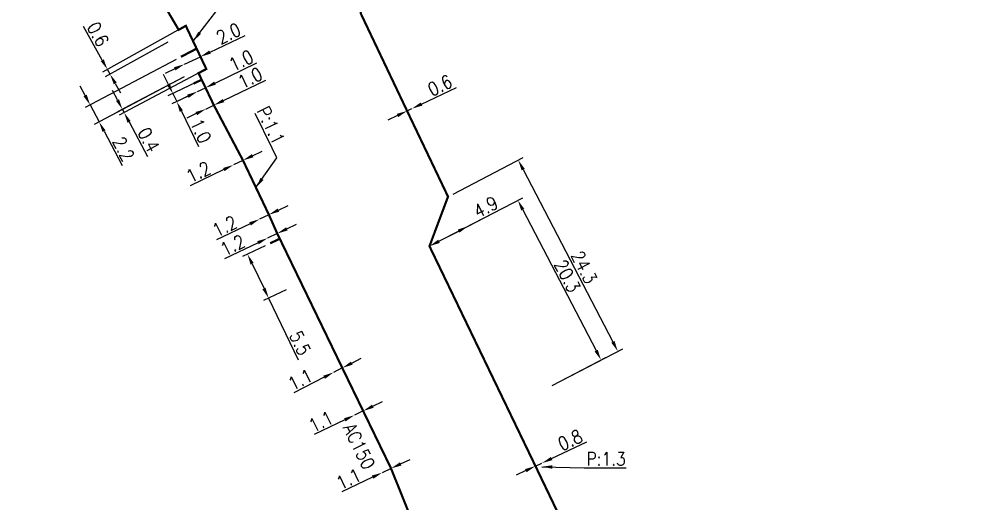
# Model space of a CAD drawing. Header units: millimetres. Extents: x 149996 to 151004, y 126998 to 128018.
# Drawn here: x 150723.1 to 150829.5, y 127662.9 to 127717.5 of the extents above; entities that cross this region are included whole.
import ezdxf
from ezdxf.enums import TextEntityAlignment as Align

# ---------------------------------------------------------------- set-up
doc = ezdxf.new("R2010")
doc.units = ezdxf.units.MM
doc.header["$PDMODE"] = 34
doc.linetypes.add('L_100_AP', pattern=[14, 10, -1.5, 1, -1.5])
doc.linetypes.add('L_25_AP', pattern=[2000, 1000, 1000])
doc.layers.get('0').update_dxf_attribs({"linetype": 'CONTINUOUS'})
doc.layers.get('DEFPOINTS').update_dxf_attribs({"linetype": 'CONTINUOUS'})
doc.layers.add('L_140', color=3, linetype='CONTINUOUS')
doc.layers.add('L_150', color=1, linetype='CONTINUOUS')
doc.layers.add('L_170', color=7, linetype='CONTINUOUS', plot=False)
doc.styles.get("Standard").update_dxf_attribs({"font": 'romans.shx', "width": 0.85})
doc.dimstyles.get("Standard").update_dxf_attribs({"dimtxt": 1.5, "dimasz": 1.2, "dimexe": 0.625, "dimexo": 0.625, "dimgap": 0.25, "dimtad": 1, "dimdec": 1, "dimzin": 0, "dimdsep": 46, "dimtxsty": 'Standard', "dimcen": -0.5, "dimadec": 0, "dimazin": 0, "dimtfac": 1, "dimtdec": 1, "dimtmove": 0, "dimatfit": 3, "dimfxl": 0, "dimtolj": 1, "dimtzin": 0, "dimarcsym": 0})

# ---------------------------------------------------------------- blocks, each defined once
blk = doc.blocks.new('*D1201')
at = {"layer": 'DEFPOINTS', "color": 0, "linetype": 'Continuous', "transparency": 16777216}
for p in [(150751.14, 127692.78), (150751.14, 127692.78), (150752.22, 127693.3)]:
    blk.add_point(p, dxfattribs=at)
at = {"layer": 'L_150', "color": 0, "linetype": 'Continuous', "lineweight": -2, "transparency": 16777216}
for p, q in [((150753.3, 127693.82), (150754.38, 127694.34)), ((150752.22, 127693.3), (150751.14, 127692.78)), ((150750.06, 127692.26), (150746.28, 127690.45))]:
    blk.add_line(p, q, dxfattribs=at)
at = {"layer": 'L_150', "color": 0, "linetype": 'Continuous', "transparency": 16777216}
for points in [[(150753.22, 127694), (150753.39, 127693.64), (150752.22, 127693.3)], [(150749.97, 127692.44), (150750.14, 127692.08), (150751.14, 127692.78)]]:
    blk.add_solid(points, dxfattribs=at)
at = {"layer": 'L_150', "color": 0, "linetype": 'Continuous', "transparency": 16777216, "insert": (150747.2, 127691.99), "char_height": 1.5, "attachment_point": 5, "rotation": 25.642}
blk.add_mtext('\\A1;1.2', dxfattribs=at)
blk = doc.blocks.new('*D1202')
at = {"layer": 'DEFPOINTS', "color": 0, "linetype": 'Continuous', "transparency": 16777216}
for p in [(150750.24, 127694.92), (150750.24, 127694.92), (150751.28, 127695.42)]:
    blk.add_point(p, dxfattribs=at)
at = {"layer": 'L_150', "color": 0, "linetype": 'Continuous', "lineweight": -2, "transparency": 16777216}
for p, q in [((150752.36, 127695.94), (150753.44, 127696.46)), ((150751.28, 127695.42), (150750.24, 127694.92)), ((150749.16, 127694.39), (150745.39, 127692.57))]:
    blk.add_line(p, q, dxfattribs=at)
at = {"layer": 'L_150', "color": 0, "linetype": 'Continuous', "transparency": 16777216}
for points in [[(150752.27, 127696.12), (150752.44, 127695.76), (150751.28, 127695.42)], [(150749.07, 127694.57), (150749.25, 127694.21), (150750.24, 127694.92)]]:
    blk.add_solid(points, dxfattribs=at)
at = {"layer": 'L_150', "color": 0, "linetype": 'Continuous', "transparency": 16777216, "insert": (150746.3, 127694.12), "char_height": 1.5, "attachment_point": 5, "rotation": 25.8245}
blk.add_mtext('\\A1;1.2', dxfattribs=at)
blk = doc.blocks.new('*D1203')
at = {"layer": 'DEFPOINTS', "color": 0, "linetype": 'Continuous', "transparency": 16777216}
for p in [(150747.28, 127701.03), (150747.28, 127701.03), (150748.36, 127701.55)]:
    blk.add_point(p, dxfattribs=at)
at = {"layer": 'L_150', "color": 0, "linetype": 'Continuous', "lineweight": -2, "transparency": 16777216}
for p, q in [((150749.44, 127702.07), (150750.52, 127702.6)), ((150748.36, 127701.55), (150747.28, 127701.03)), ((150746.2, 127700.51), (150742.43, 127698.68))]:
    blk.add_line(p, q, dxfattribs=at)
at = {"layer": 'L_150', "color": 0, "linetype": 'Continuous', "transparency": 16777216}
for points in [[(150749.36, 127702.25), (150749.53, 127701.89), (150748.36, 127701.55)], [(150746.12, 127700.69), (150746.29, 127700.33), (150747.28, 127701.03)]]:
    blk.add_solid(points, dxfattribs=at)
at = {"layer": 'L_150', "color": 0, "linetype": 'Continuous', "transparency": 16777216, "insert": (150743.34, 127700.23), "char_height": 1.5, "attachment_point": 5, "rotation": 25.8245}
blk.add_mtext('\\A1;1.2', dxfattribs=at)
blk = doc.blocks.new('*D1204')
at = {"layer": 'DEFPOINTS', "color": 0, "linetype": 'Continuous', "transparency": 16777216}
for p in [(150744.18, 127707.34), (150744.18, 127707.34), (150745.08, 127707.77)]:
    blk.add_point(p, dxfattribs=at)
at = {"layer": 'L_150', "color": 0, "linetype": 'Continuous', "lineweight": -2, "transparency": 16777216}
for p, q in [((150746.17, 127708.29), (150750.95, 127710.6)), ((150744.18, 127707.34), (150745.08, 127707.77)), ((150743.1, 127706.82), (150742.02, 127706.3))]:
    blk.add_line(p, q, dxfattribs=at)
at = {"layer": 'L_150', "color": 0, "linetype": 'Continuous', "transparency": 16777216}
for points in [[(150746.08, 127708.47), (150746.25, 127708.11), (150745.08, 127707.77)], [(150743.01, 127707), (150743.19, 127706.64), (150744.18, 127707.34)]]:
    blk.add_solid(points, dxfattribs=at)
at = {"layer": 'L_150', "color": 0, "linetype": 'Continuous', "transparency": 16777216, "insert": (150749.17, 127710.85), "char_height": 1.5, "attachment_point": 5, "rotation": 25.6957}
blk.add_mtext('\\A1;1.0', dxfattribs=at)
blk = doc.blocks.new('*D1205')
at = {"layer": 'DEFPOINTS', "color": 0, "linetype": 'Continuous', "transparency": 16777216}
for p in [(150743.24, 127709.31), (150743.24, 127709.31), (150744.14, 127709.74)]:
    blk.add_point(p, dxfattribs=at)
at = {"layer": 'L_150', "color": 0, "linetype": 'Continuous', "lineweight": -2, "transparency": 16777216}
for p, q in [((150745.22, 127710.26), (150749.93, 127712.54)), ((150743.24, 127709.31), (150744.14, 127709.74)), ((150742.16, 127708.78), (150741.08, 127708.26))]:
    blk.add_line(p, q, dxfattribs=at)
at = {"layer": 'L_150', "color": 0, "linetype": 'Continuous', "transparency": 16777216}
for points in [[(150745.13, 127710.44), (150745.31, 127710.08), (150744.14, 127709.74)], [(150742.07, 127708.96), (150742.24, 127708.6), (150743.24, 127709.31)]]:
    blk.add_solid(points, dxfattribs=at)
at = {"layer": 'L_150', "color": 0, "linetype": 'Continuous', "transparency": 16777216, "insert": (150748.15, 127712.79), "char_height": 1.5, "attachment_point": 5, "rotation": 25.7603}
blk.add_mtext('\\A1;1.0', dxfattribs=at)
blk = doc.blocks.new('*D1206')
at = {"layer": 'DEFPOINTS', "color": 0, "linetype": 'Continuous', "transparency": 16777216}
for p in [(150744.23, 127711.85), (150742.29, 127711.27), (150734.78, 127707.3)]:
    blk.add_point(p, dxfattribs=at)
at = {"layer": 'L_150', "color": 0, "linetype": 'Continuous', "lineweight": -2, "transparency": 16777216}
for p, q in [((150743.68, 127711.55), (150734.42, 127706.65)), ((150741.74, 127710.98), (150734.23, 127707.01)), ((150734.22, 127708.36), (150733.66, 127709.42)), ((150734.78, 127707.3), (150734.97, 127706.94)), ((150735.53, 127705.88), (150737.61, 127701.97))]:
    blk.add_line(p, q, dxfattribs=at)
at = {"layer": 'L_150', "color": 0, "linetype": 'Continuous', "transparency": 16777216}
for points in [[(150734.4, 127708.45), (150734.05, 127708.26), (150734.78, 127707.3)], [(150735.71, 127705.98), (150735.36, 127705.79), (150734.97, 127706.94)]]:
    blk.add_solid(points, dxfattribs=at)
at = {"layer": 'L_150', "color": 0, "linetype": 'Continuous', "transparency": 16777216, "insert": (150737.73, 127703.86), "char_height": 1.5, "attachment_point": 5, "rotation": 297.8939}
blk.add_mtext('\\A1;0.4', dxfattribs=at)
blk = doc.blocks.new('*D1207')
at = {"layer": 'DEFPOINTS', "color": 0, "linetype": 'Continuous', "transparency": 16777216}
for p in [(150743.57, 127713.24), (150741.76, 127712.39), (150741.76, 127712.39)]:
    blk.add_point(p, dxfattribs=at)
at = {"layer": 'L_150', "color": 0, "linetype": 'Continuous', "lineweight": -2, "transparency": 16777216}
for p, q in [((150744.65, 127713.76), (150748.6, 127715.63)), ((150741.76, 127712.39), (150743.57, 127713.24)), ((150740.68, 127711.87), (150739.59, 127711.36))]:
    blk.add_line(p, q, dxfattribs=at)
at = {"layer": 'L_150', "color": 0, "linetype": 'Continuous', "transparency": 16777216}
for points in [[(150744.57, 127713.94), (150744.74, 127713.58), (150743.57, 127713.24)], [(150740.59, 127712.05), (150740.76, 127711.69), (150741.76, 127712.39)]]:
    blk.add_solid(points, dxfattribs=at)
at = {"layer": 'L_150', "color": 0, "linetype": 'Continuous', "transparency": 16777216, "insert": (150746.74, 127715.86), "char_height": 1.5, "attachment_point": 5, "rotation": 25.3692}
blk.add_mtext('\\A1;2.0', dxfattribs=at)
blk = doc.blocks.new('*D1208')
at = {"layer": 'DEFPOINTS', "color": 0, "linetype": 'Continuous', "transparency": 16777216}
for p in [(150741.92, 127716.72), (150740.43, 127715.2), (150733.39, 127711.27)]:
    blk.add_point(p, dxfattribs=at)
at = {"layer": 'L_150', "color": 0, "linetype": 'Continuous', "lineweight": -2, "transparency": 16777216}
for p, q in [((150732.51, 127712.85), (150730.38, 127716.66)), ((150741.38, 127716.41), (150732.55, 127711.49)), ((150739.88, 127714.89), (150732.84, 127710.97)), ((150733.39, 127711.27), (150733.09, 127711.8)), ((150733.97, 127710.23), (150734.55, 127709.18))]:
    blk.add_line(p, q, dxfattribs=at)
at = {"layer": 'L_150', "color": 0, "linetype": 'Continuous', "transparency": 16777216}
for points in [[(150732.68, 127712.94), (150732.33, 127712.75), (150733.09, 127711.8)], [(150734.15, 127710.32), (150733.8, 127710.13), (150733.39, 127711.27)]]:
    blk.add_solid(points, dxfattribs=at)
at = {"layer": 'L_150', "color": 0, "linetype": 'Continuous', "transparency": 16777216, "insert": (150732.03, 127715.77), "char_height": 1.5, "attachment_point": 5, "rotation": 299.1371}
blk.add_mtext('\\A1;0.6', dxfattribs=at)
blk = doc.blocks.new('*D1221')
at = {"layer": 'DEFPOINTS', "color": 0, "linetype": 'Continuous', "transparency": 16777216}
for p in [(150765.04, 127666.81), (150764.04, 127666.33), (150764.04, 127666.33)]:
    blk.add_point(p, dxfattribs=at)
at = {"layer": 'L_150', "color": 0, "linetype": 'Continuous', "lineweight": -2, "transparency": 16777216}
for p, q in [((150766.12, 127667.32), (150767.21, 127667.83)), ((150765.04, 127666.81), (150764.04, 127666.33)), ((150762.96, 127665.82), (150759.51, 127664.18))]:
    blk.add_line(p, q, dxfattribs=at)
at = {"layer": 'L_150', "color": 0, "linetype": 'Continuous', "transparency": 16777216}
for points in [[(150766.04, 127667.5), (150766.21, 127667.14), (150765.04, 127666.81)], [(150762.87, 127666), (150763.05, 127665.64), (150764.04, 127666.33)]]:
    blk.add_solid(points, dxfattribs=at)
at = {"layer": 'L_150', "color": 0, "linetype": 'Continuous', "transparency": 16777216, "insert": (150760.26, 127665.64), "char_height": 1.5, "attachment_point": 5, "rotation": 25.4051}
blk.add_mtext('\\A1;1.1', dxfattribs=at)
blk = doc.blocks.new('*D1222')
at = {"layer": 'DEFPOINTS', "color": 0, "linetype": 'Continuous', "transparency": 16777216}
for p in [(150758.57, 127677.64), (150758.57, 127677.64), (150759.55, 127678.14)]:
    blk.add_point(p, dxfattribs=at)
at = {"layer": 'L_150', "color": 0, "linetype": 'Continuous', "lineweight": -2, "transparency": 16777216}
for p, q in [((150760.62, 127678.68), (150761.69, 127679.23)), ((150759.55, 127678.14), (150758.57, 127677.64)), ((150757.51, 127677.09), (150754.1, 127675.34))]:
    blk.add_line(p, q, dxfattribs=at)
at = {"layer": 'L_150', "color": 0, "linetype": 'Continuous', "transparency": 16777216}
for points in [[(150760.53, 127678.86), (150760.71, 127678.51), (150759.55, 127678.14)], [(150757.41, 127677.27), (150757.6, 127676.91), (150758.57, 127677.64)]]:
    blk.add_solid(points, dxfattribs=at)
at = {"layer": 'L_150', "color": 0, "linetype": 'Continuous', "transparency": 16777216, "insert": (150754.81, 127676.83), "char_height": 1.5, "attachment_point": 5, "rotation": 27.1228}
blk.add_mtext('\\A1;1.1', dxfattribs=at)
blk = doc.blocks.new('*D1231')
at = {"layer": 'DEFPOINTS', "color": 0, "linetype": 'Continuous', "transparency": 16777216}
for p in [(150769.37, 127691.87), (150788.7, 127679.04), (150782.64, 127675.88)]:
    blk.add_point(p, dxfattribs=at)
at = {"layer": 'L_140', "color": 0, "linetype": 'Continuous', "lineweight": -2, "transparency": 16777216}
for p, q in [((150769.93, 127692.16), (150779.88, 127697.33)), ((150779.88, 127695.98), (150788.14, 127680.1)), ((150783.19, 127676.17), (150789.25, 127679.33))]:
    blk.add_line(p, q, dxfattribs=at)
at = {"layer": 'L_140', "color": 0, "linetype": 'Continuous', "transparency": 16777216}
for points in [[(150780.06, 127696.07), (150779.7, 127695.89), (150779.33, 127697.05)], [(150788.32, 127680.19), (150787.96, 127680.01), (150788.7, 127679.04)]]:
    blk.add_solid(points, dxfattribs=at)
at = {"layer": 'L_140', "color": 0, "linetype": 'Continuous', "transparency": 16777216, "insert": (150784.9, 127688.5), "char_height": 1.5, "attachment_point": 5, "rotation": 297.4852}
blk.add_mtext('\\A1;20.3', dxfattribs=at)
blk = doc.blocks.new('*D1232')
at = {"layer": 'DEFPOINTS', "color": 0, "linetype": 'Continuous', "transparency": 16777216}
for p in [(150771.46, 127697.46), (150790.58, 127680.02), (150782.64, 127675.88)]:
    blk.add_point(p, dxfattribs=at)
at = {"layer": 'L_140', "color": 0, "linetype": 'Continuous', "lineweight": -2, "transparency": 16777216}
for p, q in [((150772.02, 127697.75), (150779.92, 127701.87)), ((150779.92, 127700.51), (150790.03, 127681.08)), ((150783.19, 127676.17), (150791.14, 127680.31))]:
    blk.add_line(p, q, dxfattribs=at)
at = {"layer": 'L_140', "color": 0, "linetype": 'Continuous', "transparency": 16777216}
for points in [[(150780.1, 127700.6), (150779.75, 127700.42), (150779.37, 127701.58)], [(150790.21, 127681.18), (150789.85, 127680.99), (150790.58, 127680.02)]]:
    blk.add_solid(points, dxfattribs=at)
at = {"layer": 'L_140', "color": 0, "linetype": 'Continuous', "transparency": 16777216, "insert": (150786.79, 127689.49), "char_height": 1.5, "attachment_point": 5, "rotation": 297.4852}
blk.add_mtext('\\A1;24.3', dxfattribs=at)
blk = doc.blocks.new('*D1233')
at = {"layer": 'DEFPOINTS', "color": 0, "linetype": 'Continuous', "transparency": 16777216}
for p in [(150773.72, 127694.13), (150773.72, 127694.13), (150769.37, 127691.87)]:
    blk.add_point(p, dxfattribs=at)
at = {"layer": 'L_140', "color": 0, "linetype": 'Continuous', "lineweight": -2, "transparency": 16777216}
for p, q in [((150773.72, 127694.13), (150777.54, 127696.12)), ((150770.44, 127692.42), (150772.66, 127693.57))]:
    blk.add_line(p, q, dxfattribs=at)
at = {"layer": 'L_140', "color": 0, "linetype": 'Continuous', "transparency": 16777216}
for points in [[(150772.56, 127693.75), (150772.75, 127693.4), (150773.72, 127694.13)], [(150770.35, 127692.6), (150770.53, 127692.24), (150769.37, 127691.87)]]:
    blk.add_solid(points, dxfattribs=at)
at = {"layer": 'L_140', "color": 0, "linetype": 'Continuous', "transparency": 16777216, "insert": (150775.7, 127696.29), "char_height": 1.5, "attachment_point": 5, "rotation": 27.4852}
blk.add_mtext('\\A1;4.9', dxfattribs=at)
blk = doc.blocks.new('*D1234')
at = {"layer": 'DEFPOINTS', "color": 0, "linetype": 'Continuous', "transparency": 16777216}
for p in [(150767.39, 127707.38), (150767.39, 127707.38), (150766.85, 127707.12)]:
    blk.add_point(p, dxfattribs=at)
at = {"layer": 'L_140', "color": 0, "linetype": 'Continuous', "lineweight": -2, "transparency": 16777216}
for p, q in [((150768.47, 127707.9), (150772.42, 127709.78)), ((150766.85, 127707.12), (150767.39, 127707.38)), ((150765.77, 127706.61), (150764.68, 127706.09))]:
    blk.add_line(p, q, dxfattribs=at)
at = {"layer": 'L_140', "color": 0, "linetype": 'Continuous', "transparency": 16777216}
for points in [[(150768.39, 127708.08), (150768.56, 127707.72), (150767.39, 127707.38)], [(150765.68, 127706.79), (150765.85, 127706.43), (150766.85, 127707.12)]]:
    blk.add_solid(points, dxfattribs=at)
at = {"layer": 'L_140', "color": 0, "linetype": 'Continuous', "transparency": 16777216, "insert": (150770.55, 127710), "char_height": 1.5, "attachment_point": 5, "rotation": 25.5309}
blk.add_mtext('\\A1;0.6', dxfattribs=at)
blk = doc.blocks.new('*D1245')
at = {"layer": 'DEFPOINTS', "color": 0, "linetype": 'Continuous', "transparency": 16777216}
for p in [(150781.31, 127667.07), (150782.04, 127667.41), (150782.04, 127667.41)]:
    blk.add_point(p, dxfattribs=at)
at = {"layer": 'L_140', "color": 0, "linetype": 'Continuous', "lineweight": -2, "transparency": 16777216}
for p, q in [((150783.12, 127667.92), (150787.08, 127669.79)), ((150781.31, 127667.07), (150782.04, 127667.41)), ((150780.23, 127666.56), (150779.14, 127666.05))]:
    blk.add_line(p, q, dxfattribs=at)
at = {"layer": 'L_140', "color": 0, "linetype": 'Continuous', "transparency": 16777216}
for points in [[(150783.04, 127668.1), (150783.21, 127667.74), (150782.04, 127667.41)], [(150780.14, 127666.74), (150780.31, 127666.38), (150781.31, 127667.07)]]:
    blk.add_solid(points, dxfattribs=at)
at = {"layer": 'L_140', "color": 0, "linetype": 'Continuous', "transparency": 16777216, "insert": (150785.22, 127670.01), "char_height": 1.5, "attachment_point": 5, "rotation": 25.2104}
blk.add_mtext('\\A1;0.8', dxfattribs=at)
blk = doc.blocks.new('*D1273')
at = {"layer": 'DEFPOINTS', "color": 0, "linetype": 'Continuous', "transparency": 16777216}
for p in [(150761.9, 127673.29), (150760.91, 127672.81), (150760.91, 127672.81)]:
    blk.add_point(p, dxfattribs=at)
at = {"layer": 'L_150', "color": 0, "linetype": 'Continuous', "lineweight": -2, "transparency": 16777216}
for p, q in [((150762.98, 127673.82), (150764.06, 127674.34)), ((150761.9, 127673.29), (150760.91, 127672.81)), ((150759.83, 127672.29), (150756.39, 127670.62))]:
    blk.add_line(p, q, dxfattribs=at)
at = {"layer": 'L_150', "color": 0, "linetype": 'Continuous', "transparency": 16777216}
for points in [[(150762.9, 127674), (150763.07, 127673.64), (150761.9, 127673.29)], [(150759.75, 127672.47), (150759.92, 127672.11), (150760.91, 127672.81)]]:
    blk.add_solid(points, dxfattribs=at)
at = {"layer": 'L_150', "color": 0, "linetype": 'Continuous', "transparency": 16777216, "insert": (150757.14, 127672.09), "char_height": 1.5, "attachment_point": 5, "rotation": 25.8874}
blk.add_mtext('\\A1;1.1', dxfattribs=at)
blk = doc.blocks.new('*D1351')
at = {"layer": 'DEFPOINTS', "color": 0, "linetype": 'Continuous', "transparency": 16777216}
for p in [(150743.71, 127710.64), (150743.24, 127709.31), (150740.9, 127708.18)]:
    blk.add_point(p, dxfattribs=at)
at = {"layer": 'L_170', "color": 0, "linetype": 'Continuous', "lineweight": -2, "transparency": 16777216}
for p, q in [((150739.94, 127710.16), (150739.42, 127711.24)), ((150743.14, 127710.37), (150739.9, 127708.81)), ((150742.67, 127709.03), (150740.33, 127707.91)), ((150740.46, 127709.08), (150740.9, 127708.18)), ((150741.42, 127707.1), (150743.35, 127703.1))]:
    blk.add_line(p, q, dxfattribs=at)
at = {"layer": 'L_170', "color": 0, "linetype": 'Continuous', "transparency": 16777216}
for points in [[(150740.12, 127710.25), (150739.76, 127710.07), (150740.46, 127709.08)], [(150741.6, 127707.18), (150741.24, 127707.01), (150740.9, 127708.18)]]:
    blk.add_solid(points, dxfattribs=at)
at = {"layer": 'L_170', "color": 0, "linetype": 'Continuous', "transparency": 16777216, "insert": (150743.6, 127704.88), "char_height": 1.5, "attachment_point": 5, "rotation": 295.7603}
blk.add_mtext('\\A1;1.0', dxfattribs=at)
blk = doc.blocks.new('*D1389')
at = {"color": 0, "linetype": 'Continuous', "lineweight": -2, "transparency": 16777216}
for p, q in [((150750.86, 127691.92), (150748.31, 127690.7)), ((150749.39, 127689.89), (150750.73, 127687.09)), ((150753.24, 127686.96), (150750.69, 127685.74)), ((150751.25, 127686.01), (150754.59, 127679.06))]:
    blk.add_line(p, q, dxfattribs=at)
at = {"color": 0, "linetype": 'Continuous', "transparency": 16777216}
for points in [[(150749.57, 127689.97), (150749.21, 127689.8), (150748.87, 127690.97)], [(150750.91, 127687.18), (150750.55, 127687), (150751.25, 127686.01)]]:
    blk.add_solid(points, dxfattribs=at)
at = {"layer": 'DEFPOINTS', "color": 0, "linetype": 'Continuous', "transparency": 16777216}
for p in [(150751.42, 127692.19), (150753.8, 127687.23), (150751.25, 127686.01)]:
    blk.add_point(p, dxfattribs=at)
at = {"color": 0, "linetype": 'Continuous', "transparency": 16777216, "insert": (150754.8, 127680.93), "char_height": 1.5, "attachment_point": 5, "rotation": 295.642}
blk.add_mtext('\\A1;5.5', dxfattribs=at)
blk = doc.blocks.new('*D1390')
at = {"layer": 'DEFPOINTS', "color": 0, "linetype": 'Continuous', "transparency": 16777216}
for p in [(150741.37, 127713.22), (150742.29, 127711.27), (150732.15, 127705.9)]:
    blk.add_point(p, dxfattribs=at)
at = {"layer": 'L_170', "color": 0, "linetype": 'Continuous', "lineweight": -2, "transparency": 16777216}
for p, q in [((150740.82, 127712.92), (150730.59, 127707.51)), ((150741.74, 127710.98), (150731.59, 127705.61)), ((150730.58, 127708.86), (150730.02, 127709.92)), ((150731.14, 127707.8), (150732.15, 127705.9)), ((150732.71, 127704.84), (150734.75, 127700.98))]:
    blk.add_line(p, q, dxfattribs=at)
at = {"layer": 'L_170', "color": 0, "linetype": 'Continuous', "transparency": 16777216}
for points in [[(150730.76, 127708.96), (150730.4, 127708.77), (150731.14, 127707.8)], [(150732.88, 127704.93), (150732.53, 127704.75), (150732.15, 127705.9)]]:
    blk.add_solid(points, dxfattribs=at)
at = {"layer": 'L_170', "color": 0, "linetype": 'Continuous', "transparency": 16777216, "insert": (150734.89, 127702.85), "char_height": 1.5, "attachment_point": 5, "rotation": 297.8939}
blk.add_mtext('\\A1;2.2', dxfattribs=at)

msp = doc.modelspace()

# ---------------------------------------------------------------- linework, layer by layer
at = {"linetype": 'Continuous', "const_width": 0.25, "flags": 128}
msp.add_lwpolyline([(150752.51, 127692.71), (150751.42, 127692.19)], dxfattribs=at)
at = {"layer": 'L_140', "linetype": 'L_100_AP', "flags": 128}
msp.add_lwpolyline([(150763.07, 127734.76, 0.25, 0.25, 0), (150758.87, 127733.97, 0.25, 0.25, 0), (150759.89, 127728.21, 0.25, 0.25, 0), (150761.65, 127718.07, 0.25, 0.25, 0), (150766.85, 127707.12, 0.25, 0.25, 0), (150771.46, 127697.46, 0.25, 0.25, 0), (150769.37, 127691.87, 0.25, 0.25, 0), (150781.31, 127667.07, 0.25, 0.25, 0), (150787.87, 127653.39, 0.25, 0.25, 0), (150801.53, 127625.02, 0.25, 0.25, 0), (150805.03, 127617.12, 0.25, 0.25, 0), (150806.59, 127612.77, 0.25, 0.25, 0), (150808.92, 127606.04, 0.25, 0.25, 0), (150812.25, 127597.37, 0.25, 0.25, 0), (150814.54, 127590.48, 0.25, 0.25, 0), (150816.58, 127584.21, 0.25, 0.25, 0), (150818.05, 127578.16, 0.25, 0.25, 0), (150819.72, 127571.62, 0.25, 0.25, 0), (150820.84, 127566.63, 0.25, 0.25, 0), (150821.64, 127564.41, 0.25, 0.25, 0), (150823.76, 127564.95, 0.25, 0.25, 0), (150826.18, 127553.5, 0.25, 0.25, 0), (150828.77, 127541.21, 0.25, 0.25, 0), (150828.44, 127531.73, 0.25, 0.25, 0), (150828.44, 127531.73, 0.25, 0.25, 0), (150832.7, 127522.34, 0.25, 0.25, 0), (150838.81, 127509.39, 0.25, 0.25, 0), (150842.81, 127500.97, 0.25, 0.25, 0), (150845.68, 127495.15, 0.25, 0.25, 0), (150846.75, 127492.65, 0.25, 0.25, 0), (150847.67, 127490.48, 0.25, 0.25, 0), (150848.98, 127487.4, 0.25, 0.25, 0), (150849.71, 127485.6, 0.25, 0.25, 0), (150850.72, 127483.11, 0.25, 0.25, 0), (150853.21, 127477.7, 0.25, 0.25, 0), (150855.32, 127472.86, 0.25, 0.25, 0), (150856.72, 127469.35, 0.25, 0.25, 0), (150856.89, 127468.93, 0.25, 0.25, 0), (150858.78, 127464.52, 0.25, 0.25, 0), (150860.71, 127460.37, 0.25, 0.25, 0), (150862.65, 127456.08, 0.25, 0.25, 0), (150864.62, 127452.05, 0.25, 0.25, 0), (150866.06, 127447.87, 0.25, 0.25, 0), (150868.06, 127443.19, 0.25, 0.25, 0), (150871.76, 127434.53, 0.25, 0.25, 0), (150875.09, 127426.85, 0.25, 0.25, 0), (150879.6, 127415.77, 0.25, 0.25, 0), (150882.32, 127409.64, 0.25, 0.25, 0), (150884.03, 127405.34, 0.25, 0.25, 0), (150886.21, 127399.78, 0.25, 0.25, 0), (150889.67, 127391.55, 0.25, 0.25, 0), (150891.37, 127387.67, 0.25, 0.25, 0), (150892.8, 127384.15, 0.25, 0.25, 0), (150894.4, 127380.24, 0.25, 0.25, 0), (150896.08, 127376.2, 0.25, 0.25, 0), (150898.12, 127371.5, 0.25, 0.25, 0), (150900.63, 127365.37, 0.25, 0.25, 0), (150902.33, 127361.4, 0.25, 0.25, 0), (150906.94, 127350.2, 0.25, 0.25, 0), (150908.12, 127347.16, 0.25, 0.25, 0), (150912.71, 127336.39, 0.25, 0.25, 0), (150914.24, 127332.64, 0.25, 0.25, 0), (150917.48, 127325.75, 0.25, 0.25, 0), (150919.67, 127319.49, 0.25, 0.25, 0), (150921.39, 127315.91, 0.25, 0.25, 0), (150928.07, 127299.83, 0.25, 0.25, 0), (150936.81, 127278.76, 0.25, 0.25, 0), (150940.31, 127270.14, 0.25, 0.25, 0), (150943.23, 127262.81, 0.25, 0.25, 0), (150945.68, 127257.44, 0.25, 0.25, 0), (150952.55, 127241.94, 0.25, 0.25, 0), (150953.88, 127237.37, 0.25, 0.25, 0), (150955.67, 127233.59, 0.25, 0.25, 0), (150959.59, 127223.94, 0.25, 0.25, 0), (150961, 127220.4, 0.25, 0.25, 0), (150964.46, 127211.89, 0.25, 0.25, 0), (150966.56, 127207.38, 0.25, 0.25, 0), (150968.45, 127202.69, 0.25, 0.25, 0), (150971.18, 127196.25, 0.25, 0.25, 0), (150976.51, 127183.42, 0.25, 0.25, 0), (150978.12, 127179.45, 0.25, 0.25, 0), (150979.81, 127175.25, 0.25, 0.25, 0), (150985.33, 127162.34, 0.25, 0.25, 0), (150989.09, 127153.34, 0.25, 0.25, 0), (150993.05, 127143.81, 0.25, 0.25, 0), (150996.34, 127135.83, 0.25, 0.25, 0), (150998.15, 127131.52, 0.25, 0.25, 0), (151000, 127127.13, 0, 0, 0)], format="xyseb", dxfattribs=at)
at = {"layer": 'L_150', "linetype": 'L_25_AP', "flags": 128}
msp.add_lwpolyline([(150809.93, 127556.53, 0.25, 0.25, 0), (150809.34, 127557.96, 0.25, 0.25, 0), (150804.05, 127580.15, 0.25, 0.25, 0), (150803.73, 127580.59, 0.25, 0.25, 0), (150803.95, 127583.08, 0.25, 0.25, 0), (150804.03, 127585, 0.25, 0.25, 0), (150800.51, 127593.3, 0.25, 0.25, 0), (150798.76, 127598.24, 0.25, 0.25, 0), (150798.43, 127599.5, 0.25, 0.25, 0), (150797.17, 127602.38, 0.25, 0.25, 0), (150793.88, 127611.68, 0.25, 0.25, 0), (150793.39, 127612.56, 0.25, 0.25, 0), (150789.48, 127619.49, 0.25, 0.25, 0), (150784.95, 127628.3, 0.25, 0.25, 0), (150778.19, 127641.61, 0.25, 0.25, 0), (150776.08, 127645.33, 0.25, 0.25, 0), (150771.96, 127652.54, 0.25, 0.25, 0), (150770.82, 127654.72, 0.25, 0.25, 0), (150770.3, 127655.73, 0.25, 0.25, 0), (150767.49, 127660.71, 0.25, 0.25, 0), (150765.04, 127666.81, 0.25, 0.25, 0), (150761.9, 127673.29, 0.25, 0.25, 0), (150759.55, 127678.14, 0.25, 0.25, 0), (150752.22, 127693.3, 0.25, 0.25, 0), (150751.28, 127695.42, 0.25, 0.25, 0), (150748.36, 127701.55, 0.25, 0.25, 0), (150745.08, 127707.77, 0.25, 0.25, 0), (150744.14, 127709.74, 0.25, 0.25, 0), (150743.71, 127710.64, 0.25, 0.25, 0), (150743.35, 127711.38, 0.25, 0.25, 0), (150744.23, 127711.85, 0.25, 0.25, 0), (150743.57, 127713.24, 0.25, 0.25, 0), (150741.92, 127716.72, 0.25, 0.25, 0), (150741.12, 127716.27, 0.25, 0.25, 0), (150738.52, 127720.68, 0.25, 0.25, 0), (150735.68, 127725.48, 0.25, 0.25, 0), (150726.85, 127740.87, 0.25, 0.25, 0), (150723.62, 127746.86, 0.25, 0.25, 0), (150723.24, 127747.59, 0, 0, 0)], format="xyseb", dxfattribs=at)
at = {"layer": 'L_170', "linetype": 'Continuous', "const_width": 0.25, "flags": 128}
for points in [[(150741.37, 127713.22), (150743.14, 127714.15)], [(150742.8, 127710.21), (150743.71, 127710.64)]]:
    msp.add_lwpolyline(points, dxfattribs=at)

# ---------------------------------------------------------------- texts
at = {"layer": 'L_140', "linetype": 'Continuous', "insert": (150787.05, 127667.13), "char_height": 1.5, "attachment_point": 7}
msp.add_mtext('P:1.3', dxfattribs=at)
at = {"layer": 'L_150', "linetype": 'Continuous', "width": 0.85}
msp.add_text('AC150', height=1.5, rotation=295.7884, dxfattribs=at).set_placement((150761.45, 127669.3), align=Align.MIDDLE)
at = {"layer": 'L_150', "linetype": 'Continuous', "insert": (150751.8, 127703.17), "char_height": 1.5, "attachment_point": 9, "rotation": 295.891}
msp.add_mtext('\\A1;P:1.1', dxfattribs=at)

# ---------------------------------------------------------------- dimensions: what is measured, and where the dimension line sits
at = {"linetype": 'Continuous'}
dim = msp.add_linear_dim(base=(150751.25, 127686.01), p1=(150751.42, 127692.19), p2=(150753.8, 127687.23), angle=115.642, dimstyle='Standard', dxfattribs=at)
dim.commit()
dim.dimension.update_dxf_attribs({"geometry": '*D1389', "text_midpoint": (150753.9, 127680.49), "dimtype": 160})
at = {"layer": 'L_140', "linetype": 'Continuous'}
for base, p1, p2, angle, picture, middle in [((150767.39, 127707.38), (150766.85, 127707.12), (150767.39, 127707.38), 205.5309, '*D1234', (150770.99, 127709.1)), ((150790.58, 127680.02), (150771.46, 127697.46), (150782.64, 127675.88), 117.4852, '*D1232', (150785.9, 127689.02)), ((150773.72, 127694.13), (150769.37, 127691.87), (150773.72, 127694.13), 207.4852, '*D1233', (150776.16, 127695.4)), ((150788.7, 127679.04), (150769.37, 127691.87), (150782.64, 127675.88), 117.4852, '*D1231', (150784.01, 127688.04)), ((150782.04, 127667.41), (150781.31, 127667.07), (150782.04, 127667.41), 205.2104, '*D1245', (150785.64, 127669.11))]:
    dim = msp.add_linear_dim(base=base, p1=p1, p2=p2, angle=angle, dimstyle='Standard', dxfattribs=at)
    dim.commit()
    dim.dimension.update_dxf_attribs({"geometry": picture, "text_midpoint": middle, "dimtype": 160})
at = {"layer": 'L_150', "linetype": 'Continuous'}
for base, p1, p2, angle, picture, middle in [((150733.39, 127711.27), (150741.92, 127716.72), (150740.43, 127715.2), 119.1371, '*D1208', (150731.15, 127715.28)), ((150741.76, 127712.39), (150743.57, 127713.24), (150741.76, 127712.39), 25.3692, '*D1207', (150747.17, 127714.95)), ((150743.24, 127709.31), (150744.14, 127709.74), (150743.24, 127709.31), 25.7603, '*D1205', (150748.59, 127711.89)), ((150734.78, 127707.3), (150744.23, 127711.85), (150742.29, 127711.27), 297.8939, '*D1206', (150736.85, 127703.39)), ((150744.18, 127707.34), (150745.08, 127707.77), (150744.18, 127707.34), 25.6957, '*D1204', (150749.61, 127709.95)), ((150747.28, 127701.03), (150748.36, 127701.55), (150747.28, 127701.03), 25.8245, '*D1203', (150743.78, 127699.33)), ((150750.24, 127694.9166), (150751.2751, 127695.4176), (150750.24, 127694.9166), 25.8245, '*D1202', (150746.7343, 127693.2201)), ((150751.14, 127692.78), (150752.22, 127693.3), (150751.14, 127692.78), 25.642, '*D1201', (150747.63, 127691.09)), ((150758.57, 127677.64), (150759.55, 127678.14), (150758.57, 127677.64), 27.1228, '*D1222', (150755.27, 127675.94)), ((150760.91, 127672.81), (150761.9, 127673.29), (150760.91, 127672.81), 25.8874, '*D1273', (150757.57, 127671.19)), ((150764.04, 127666.33), (150765.04, 127666.81), (150764.04, 127666.33), 25.4051, '*D1221', (150760.69, 127664.74))]:
    dim = msp.add_linear_dim(base=base, p1=p1, p2=p2, angle=angle, dimstyle='Standard', dxfattribs=at)
    dim.commit()
    dim.dimension.update_dxf_attribs({"geometry": picture, "text_midpoint": middle, "dimtype": 160})
at = {"layer": 'L_170', "linetype": 'Continuous'}
for base, p1, p2, angle, picture, middle in [((150732.1456, 127705.9013), (150741.3689, 127713.2162), (150742.2909, 127711.2716), 117.8939, '*D1390', (150734.0103, 127702.3787)), ((150740.9, 127708.18), (150743.71, 127710.64), (150743.24, 127709.31), 115.7603, '*D1351', (150742.7, 127704.45))]:
    dim = msp.add_linear_dim(base=base, p1=p1, p2=p2, angle=angle, dimstyle='Standard', dxfattribs=at)
    dim.commit()
    dim.dimension.update_dxf_attribs({"geometry": picture, "text_midpoint": middle, "dimtype": 160})

# ---------------------------------------------------------------- leaders
at = {"layer": 'L_140', "linetype": 'Continuous', "annotation_type": 0, "has_hookline": 1, "hookline_direction": 0, "text_width": 4.49}
msp.add_leader([(150782.02, 127667), (150786.8, 127666.88)], dimstyle='Standard', dxfattribs=at)
at = {"layer": 'L_150', "linetype": 'Continuous'}
msp.add_leader([(150742.75, 127714.98), (150745.3, 127718.28), (150744.72, 127719.34)], dimstyle='Standard', dxfattribs=at)
at = {"layer": 'L_150', "linetype": 'Continuous', "annotation_type": 0, "has_hookline": 1, "hookline_direction": 1, "text_width": 4.13, "horizontal_direction": (0.436661, -0.899626, 0)}
msp.add_leader([(150749.82, 127698.48), (150752.17, 127701.83), (150751.65, 127702.91)], dimstyle='Standard', dxfattribs=at)

doc.saveas('drawing.dxf')
